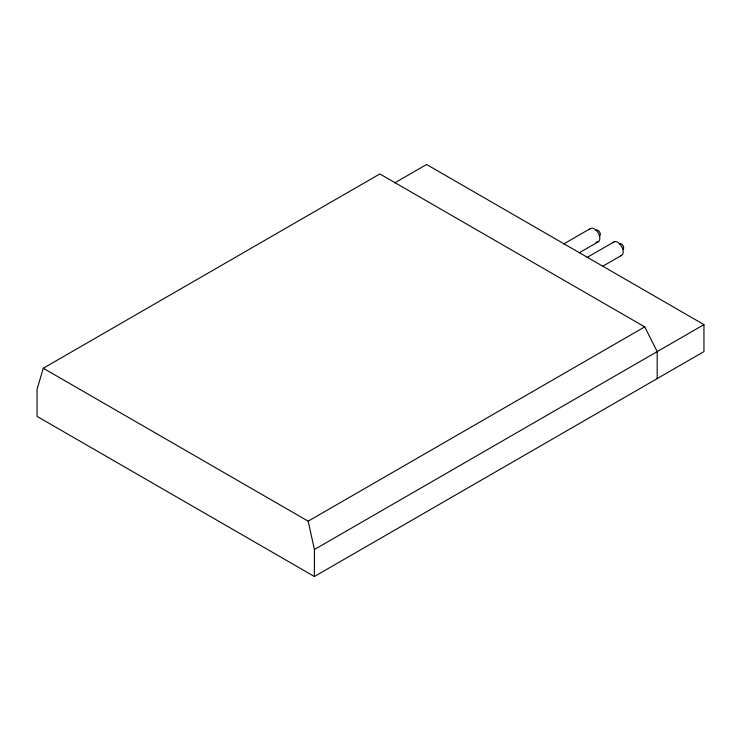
<?xml version="1.0" encoding="UTF-8"?>
<svg xmlns="http://www.w3.org/2000/svg" width="741" height="741" viewBox="0 0 741 741"><rect width="100%" height="100%" fill="white"/><g stroke="black" fill="none" stroke-linecap="round" stroke-linejoin="round"><path stroke-width="1.11" d="M657.193 378.605L657.193 351.614L644.726 326.874L379.837 173.94L43.284 368.249L37.05 389.395L37.05 416.377L314.406 576.507L703.95 351.605L703.95 324.623L426.594 164.493L394.758 182.87M563.669 243.984L590.549 228.469M579.351 252.746L598.265 241.825M587.039 257.479L613.928 241.955M602.72 266.241L621.643 255.321M43.284 368.249L308.173 521.182L644.726 326.874M314.406 576.507L314.406 549.526L703.95 324.623M308.173 521.182L314.406 549.526M613.057 242.761A7.716 4.455 60 0 1 621.643 246.41A7.716 4.455 60 0 1 620.513 255.664M619.337 244.067A3.297 1.899 60 0 1 622.773 245.262A3.297 1.899 60 0 1 623.005 249.43M595.968 230.571A3.297 1.899 60 0 1 599.636 232.128A3.297 1.899 60 0 1 599.154 236.083M589.688 229.265A7.716 4.455 60 0 1 598.737 233.804A7.716 4.455 60 0 1 595.82 242.038"/></g></svg>
